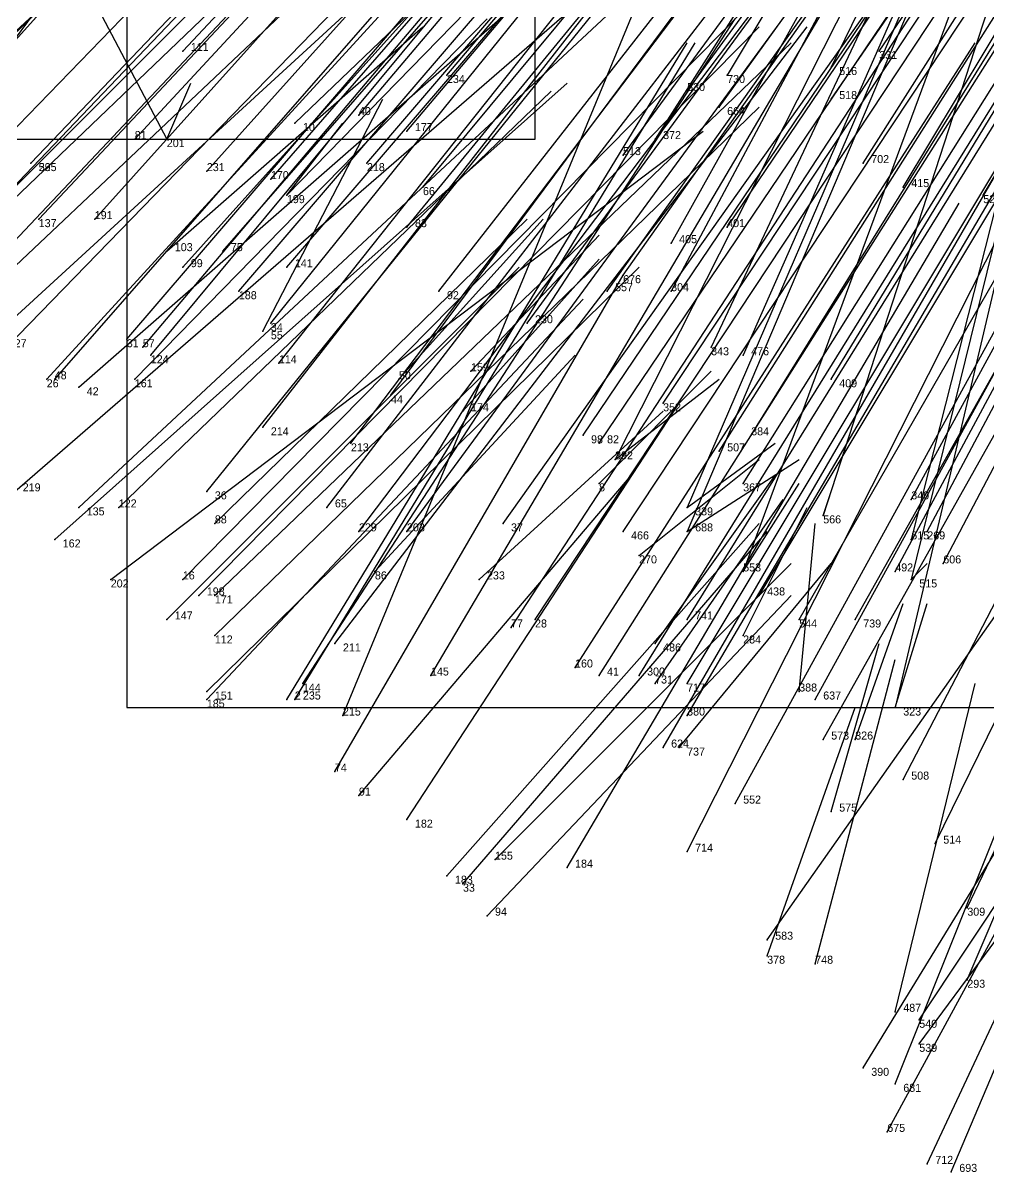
# Model space of a CAD drawing. Extents: x -0.5 to 0.59, y -0.5 to 0.59.
# Drawn here: x -0.319 to -0.1984, y -0.457 to -0.3135 of the extents above; entities that cross this region are included whole.
import ezdxf

# ---------------------------------------------------------------- set-up
doc = ezdxf.new("R2010")
doc.units = 0
for name, color, linetype in [('Clients', 3, 'CONTINUOUS'), ('Facilities', 3, 'CONTINUOUS'), ('Facilities_lines', 3, 'CONTINUOUS'), ('Min_max_boxes', 1, 'CONTINUOUS'), ('Normals', 1, 'CONTINUOUS'), ('Source_points', 5, 'CONTINUOUS'), ('Text', 3, 'CONTINUOUS')]:
    doc.layers.add(name, color=color, linetype=linetype)

msp = doc.modelspace()

# ---------------------------------------------------------------- linework, layer by layer
at = {"layer": 'Clients', "color": 5}
for p in [(-0.231, -0.32, -1.25), (-0.218, -0.319, -1.25), (-0.285, -0.326, -1.25), (-0.301, -0.328, -1.25), (-0.24, -0.328, -1.25), (-0.286, -0.335, -1.25), (-0.238, -0.341, -1.25), (-0.238, -0.347, -1.25), (-0.233, -0.354, -1.25), (-0.229, -0.355, -1.25), (-0.245, -0.368, -1.25), (-0.236, -0.374, -1.25), (-0.219, -0.375, -1.25), (-0.236, -0.377, -1.25), (-0.208, -0.378, -1.25), (-0.229, -0.382, -1.25), (-0.208, -0.383, -1.25), (-0.21, -0.399, -1.25)]:
    msp.add_point(p, dxfattribs=at)
at = {"layer": 'Facilities', "color": 3}
for p in [(-0.299, -0.317, -1.089), (-0.212, -0.317, -0.955), (-0.266, -0.32, -1.041), (-0.236, -0.322, -0.998), (-0.232, -0.324, -0.996), (-0.218, -0.323, -0.974), (-0.277, -0.325, -1.067), (-0.271, -0.327, -1.06), (-0.305, -0.328, -1.119), (-0.244, -0.33, -1.027), (-0.318, -0.331, -1.147), (-0.318, -0.331, -1.147), (-0.276, -0.331, -1.078), (-0.214, -0.331, -0.984), (-0.296, -0.332, -1.112), (-0.288, -0.333, -1.1), (-0.269, -0.334, -1.073), (-0.209, -0.334, -0.984), (-0.199, -0.335, -0.975), (-0.317, -0.338, -1.16), (-0.31, -0.338, -1.147), (-0.271, -0.339, -1.083), (-0.231, -0.339, -1.025), (-0.301, -0.342, -1.25), (-0.294, -0.342, -1.127), (-0.299, -0.344, -1.139), (-0.286, -0.344, -1.118), (-0.244, -0.345, -1.058), (-0.292, -0.347, -1.135), (-0.267, -0.347, -1.095), (-0.246, -0.347, -1.062), (-0.288, -0.351, -1.136), (-0.256, -0.351, -1.085), (-0.306, -0.353, -1.169), (-0.289, -0.352, -1.25), (-0.304, -0.354, -1.167), (-0.303, -0.355, -1.168), (-0.287, -0.356, -1.144), (-0.263, -0.357, -1.25), (-0.316, -0.358, -1.194), (-0.315, -0.358, -1.192), (-0.305, -0.358, -1.25), (-0.272, -0.358, -1.25), (-0.218, -0.358, -1.048), (-0.312, -0.359, -1.25), (-0.273, -0.36, -1.13), (-0.239, -0.361, -1.083), (-0.264, -0.362, -1.25), (-0.289, -0.364, -1.163), (-0.249, -0.365, -1.105), (-0.228, -0.365, -1.075), (-0.278, -0.366, -1.15), (-0.247, -0.366, -1.103), (-0.232, -0.367, -1.085), (-0.247, -0.371, -1.25), (-0.229, -0.371, -1.091), (-0.296, -0.372, -1.189), (-0.208, -0.373, -1.068), (-0.312, -0.374, -1.218), (-0.307, -0.374, -1.25), (-0.281, -0.374, -1.168), (-0.295, -0.376, -1.25), (-0.259, -0.376, -1.141), (-0.277, -0.377, -1.169), (-0.271, -0.377, -1.16), (-0.244, -0.377, -1.123), (-0.206, -0.377, -1.075), (-0.315, -0.378, -1.25), (-0.242, -0.38, -1.25), (-0.204, -0.381, -1.081), (-0.308, -0.383, -1.229), (-0.299, -0.383, -1.214), (-0.275, -0.382, -1.25), (-0.262, -0.383, -1.25), (-0.21, -0.382, -1.09), (-0.297, -0.385, -1.215), (-0.295, -0.385, -1.214), (-0.227, -0.385, -1.116), (-0.301, -0.388, -1.25), (-0.255, -0.388, -1.162), (-0.236, -0.388, -1.134), (-0.222, -0.388, -1.119), (-0.215, -0.388, -1.11), (-0.295, -0.39, -1.223), (-0.258, -0.389, -1.166), (-0.229, -0.39, -1.25), (-0.28, -0.391, -1.202), (-0.24, -0.391, -1.25), (-0.25, -0.394, -1.166), (-0.284, -0.396, -1.218), (-0.268, -0.395, -1.193), (-0.247, -0.395, -1.163), (-0.242, -0.395, -1.157), (-0.24, -0.396, -1.25), (-0.236, -0.396, -1.153), (-0.296, -0.397, -1.238), (-0.222, -0.397, -1.25), (-0.296, -0.398, -1.241), (-0.286, -0.398, -1.224), (-0.285, -0.398, -1.223), (-0.22, -0.398, -1.136), (-0.279, -0.4, -1.218), (-0.236, -0.4, -1.161), (-0.219, -0.403, -1.146), (-0.215, -0.403, -1.25), (-0.239, -0.404, -1.173), (-0.237, -0.404, -1.25), (-0.28, -0.407, -1.235), (-0.209, -0.408, -1.145), (-0.277, -0.41, -1.25), (-0.23, -0.411, -1.177), (-0.271, -0.413, -1.235), (-0.218, -0.412, -1.25), (-0.205, -0.416, -1.159), (-0.236, -0.417, -1.197), (-0.26, -0.418, -1.25), (-0.251, -0.419, -1.22), (-0.266, -0.42, -1.244), (-0.264, -0.421, -1.25), (-0.201, -0.424, -1.174), (-0.261, -0.425, -1.246), (-0.226, -0.428, -1.209), (-0.226, -0.43, -1.25), (-0.22, -0.431, -1.25), (-0.201, -0.433, -1.25), (-0.21, -0.437, -1.25), (-0.207, -0.438, -1.212), (-0.207, -0.441, -1.218), (-0.214, -0.444, -1.233), (-0.21, -0.446, -1.25), (-0.211, -0.452, -1.247), (-0.206, -0.456, -1.25), (-0.203, -0.457, -1.25)]:
    msp.add_point(p, dxfattribs=at)
at = {"layer": 'Facilities_lines', "color": 3}
for p, q in [((-0.392, -0.155, -1.25), (-0.301, -0.328, -1.25)), ((-0.166, -0.212, -1.25), (-0.286, -0.335, -1.25)), ((-0.166, -0.212, -1.25), (-0.285, -0.326, -1.25)), ((-0.166, -0.212, -1.25), (-0.245, -0.368, -1.25)), ((-0.166, -0.212, -1.25), (-0.24, -0.328, -1.25)), ((-0.166, -0.212, -1.25), (-0.238, -0.341, -1.25)), ((-0.166, -0.212, -1.25), (-0.238, -0.347, -1.25)), ((-0.166, -0.212, -1.25), (-0.236, -0.374, -1.25)), ((-0.166, -0.212, -1.25), (-0.236, -0.377, -1.25)), ((-0.166, -0.212, -1.25), (-0.233, -0.354, -1.25)), ((-0.166, -0.212, -1.25), (-0.231, -0.32, -1.25)), ((-0.166, -0.212, -1.25), (-0.229, -0.355, -1.25)), ((-0.166, -0.212, -1.25), (-0.229, -0.382, -1.25)), ((-0.166, -0.212, -1.25), (-0.219, -0.375, -1.25)), ((-0.166, -0.212, -1.25), (-0.218, -0.319, -1.25)), ((-0.166, -0.212, -1.25), (-0.21, -0.399, -1.25)), ((-0.166, -0.212, -1.25), (-0.208, -0.383, -1.25)), ((-0.166, -0.212, -1.25), (-0.208, -0.378, -1.25))]:
    msp.add_line(p, q, dxfattribs=at)
at = {"layer": 'Min_max_boxes', "color": 1}
for p, q in [((-0.255, -0.328, -1.25), (-0.255, -0.037, -1.25)), ((-0.255, -0.328, -1.25), (-0.255, -0.037, -1.25)), ((-0.306, -0.07, -1.25), (-0.306, -0.399, -1.25)), ((-0.306, -0.07, -1.25), (-0.306, -0.399, -1.25)), ((-0.437, -0.328, -1.25), (-0.255, -0.328, -1.25)), ((-0.437, -0.328, -1.25), (-0.255, -0.328, -1.25)), ((-0.255, -0.328, -1.25), (-0.255, -0.328, -1.25)), ((-0.306, -0.399, -1.25), (0.065, -0.399, -1.25)), ((-0.306, -0.399, -1.25), (0.065, -0.399, -1.25)), ((-0.306, -0.399, -1.25), (-0.306, -0.399, -1.25))]:
    msp.add_line(p, q, dxfattribs=at)
at = {"layer": 'Normals', "color": 1}
for p, q in [((-0.212, -0.317, -0.955), (-0.16, -0.241, -0.991)), ((-0.218, -0.323, -0.974), (-0.165, -0.246, -1.01)), ((-0.236, -0.322, -0.998), (-0.181, -0.247, -1.035)), ((-0.299, -0.317, -1.089), (-0.235, -0.249, -1.126)), ((-0.266, -0.32, -1.041), (-0.206, -0.249, -1.078)), ((-0.232, -0.324, -0.996), (-0.178, -0.249, -1.034)), ((-0.214, -0.331, -0.984), (-0.164, -0.252, -1.022)), ((-0.277, -0.325, -1.067), (-0.217, -0.254, -1.105)), ((-0.209, -0.334, -0.984), (-0.161, -0.254, -1.022)), ((-0.244, -0.33, -1.027), (-0.189, -0.255, -1.064)), ((-0.271, -0.327, -1.06), (-0.211, -0.256, -1.098)), ((-0.199, -0.335, -0.975), (-0.152, -0.256, -1.013)), ((-0.305, -0.328, -1.119), (-0.242, -0.26, -1.157)), ((-0.276, -0.331, -1.078), (-0.216, -0.261, -1.116)), ((-0.231, -0.339, -1.025), (-0.179, -0.262, -1.063)), ((-0.318, -0.331, -1.147), (-0.254, -0.264, -1.184)), ((-0.318, -0.331, -1.147), (-0.254, -0.264, -1.184)), ((-0.296, -0.332, -1.112), (-0.234, -0.263, -1.149)), ((-0.288, -0.333, -1.1), (-0.227, -0.263, -1.138)), ((-0.269, -0.334, -1.073), (-0.21, -0.263, -1.11)), ((-0.342, -0.34, -1.205), (-0.275, -0.266, -1.217)), ((-0.339, -0.333, -1.189), (-0.269, -0.266, -1.209)), ((-0.271, -0.339, -1.083), (-0.212, -0.267, -1.121)), ((-0.329, -0.336, -1.176), (-0.264, -0.269, -1.213)), ((-0.31, -0.338, -1.147), (-0.248, -0.269, -1.185)), ((-0.324, -0.338, -1.17), (-0.26, -0.271, -1.208)), ((-0.317, -0.338, -1.16), (-0.254, -0.271, -1.197)), ((-0.246, -0.347, -1.062), (-0.192, -0.271, -1.1)), ((-0.244, -0.345, -1.058), (-0.191, -0.27, -1.096)), ((-0.294, -0.342, -1.127), (-0.233, -0.272, -1.164)), ((-0.286, -0.344, -1.118), (-0.226, -0.274, -1.156)), ((-0.267, -0.347, -1.095), (-0.21, -0.274, -1.133)), ((-0.299, -0.344, -1.139), (-0.237, -0.275, -1.177)), ((-0.329, -0.344, -1.191), (-0.258, -0.276, -1.208)), ((-0.325, -0.346, -1.186), (-0.259, -0.276, -1.215)), ((-0.256, -0.351, -1.085), (-0.201, -0.276, -1.123)), ((-0.292, -0.347, -1.135), (-0.232, -0.277, -1.172)), ((-0.288, -0.351, -1.136), (-0.23, -0.279, -1.174)), ((-0.218, -0.358, -1.048), (-0.17, -0.279, -1.085)), ((-0.321, -0.354, -1.194), (-0.253, -0.284, -1.217)), ((-0.306, -0.353, -1.169), (-0.246, -0.283, -1.206)), ((-0.304, -0.354, -1.167), (-0.244, -0.283, -1.204)), ((-0.303, -0.355, -1.168), (-0.244, -0.284, -1.205)), ((-0.287, -0.356, -1.144), (-0.229, -0.283, -1.181)), ((-0.239, -0.361, -1.083), (-0.188, -0.284, -1.12)), ((-0.323, -0.353, -1.198), (-0.25, -0.286, -1.208)), ((-0.316, -0.358, -1.194), (-0.251, -0.287, -1.221)), ((-0.315, -0.358, -1.192), (-0.252, -0.286, -1.222)), ((-0.273, -0.36, -1.13), (-0.218, -0.286, -1.167)), ((-0.228, -0.365, -1.075), (-0.179, -0.286, -1.113)), ((-0.249, -0.365, -1.105), (-0.197, -0.288, -1.142)), ((-0.232, -0.367, -1.085), (-0.182, -0.288, -1.122)), ((-0.247, -0.366, -1.103), (-0.195, -0.289, -1.141)), ((-0.344, -0.358, -1.243), (-0.277, -0.291, -1.213)), ((-0.336, -0.359, -1.23), (-0.264, -0.291, -1.216)), ((-0.289, -0.364, -1.163), (-0.232, -0.291, -1.2)), ((-0.278, -0.366, -1.15), (-0.222, -0.292, -1.187)), ((-0.208, -0.373, -1.068), (-0.164, -0.292, -1.106)), ((-0.327, -0.325, -1.25), (-0.304, -0.294, -1.158)), ((-0.229, -0.371, -1.091), (-0.18, -0.293, -1.129)), ((-0.329, -0.323, -1.25), (-0.301, -0.297, -1.157)), ((-0.206, -0.377, -1.075), (-0.163, -0.296, -1.112)), ((-0.296, -0.372, -1.189), (-0.237, -0.299, -1.223)), ((-0.204, -0.381, -1.081), (-0.161, -0.299, -1.118)), ((-0.281, -0.374, -1.168), (-0.224, -0.3, -1.206)), ((-0.259, -0.376, -1.141), (-0.205, -0.3, -1.178)), ((-0.244, -0.377, -1.123), (-0.193, -0.3, -1.16)), ((-0.21, -0.382, -1.09), (-0.166, -0.3, -1.127)), ((-0.271, -0.377, -1.16), (-0.216, -0.302, -1.197)), ((-0.277, -0.377, -1.169), (-0.221, -0.303, -1.207)), ((-0.227, -0.385, -1.116), (-0.179, -0.305, -1.153)), ((-0.32, -0.372, -1.226), (-0.245, -0.307, -1.208)), ((-0.312, -0.374, -1.218), (-0.239, -0.306, -1.215)), ((-0.279, -0.4, -1.218), (-0.241, -0.308, -1.203)), ((-0.222, -0.388, -1.119), (-0.176, -0.308, -1.156)), ((-0.215, -0.388, -1.11), (-0.17, -0.308, -1.147)), ((-0.236, -0.388, -1.134), (-0.187, -0.309, -1.171)), ((-0.312, -0.359, -1.25), (-0.256, -0.31, -1.183)), ((-0.258, -0.389, -1.166), (-0.207, -0.311, -1.204)), ((-0.255, -0.388, -1.162), (-0.204, -0.311, -1.199)), ((-0.299, -0.383, -1.214), (-0.229, -0.312, -1.216)), ((-0.268, -0.395, -1.193), (-0.219, -0.312, -1.219)), ((-0.305, -0.358, -1.25), (-0.261, -0.313, -1.172)), ((-0.301, -0.342, -1.25), (-0.269, -0.314, -1.159)), ((-0.297, -0.385, -1.215), (-0.227, -0.314, -1.221)), ((-0.284, -0.396, -1.218), (-0.23, -0.313, -1.206)), ((-0.28, -0.391, -1.202), (-0.221, -0.314, -1.226)), ((-0.295, -0.385, -1.214), (-0.223, -0.316, -1.22)), ((-0.286, -0.398, -1.224), (-0.236, -0.316, -1.196)), ((-0.285, -0.398, -1.223), (-0.235, -0.316, -1.195)), ((-0.25, -0.394, -1.166), (-0.2, -0.316, -1.203)), ((-0.247, -0.395, -1.163), (-0.197, -0.316, -1.2)), ((-0.242, -0.395, -1.157), (-0.193, -0.316, -1.194)), ((-0.236, -0.396, -1.153), (-0.188, -0.316, -1.189)), ((-0.22, -0.398, -1.136), (-0.175, -0.316, -1.173)), ((-0.236, -0.4, -1.161), (-0.189, -0.32, -1.198)), ((-0.231, -0.32, -1.25), (-0.231, -0.32, -1.15)), ((-0.218, -0.319, -1.25), (-0.218, -0.319, -1.15)), ((-0.315, -0.378, -1.25), (-0.251, -0.321, -1.198)), ((-0.301, -0.328, -1.25), (-0.298, -0.321, -1.15)), ((-0.219, -0.403, -1.146), (-0.173, -0.321, -1.182)), ((-0.307, -0.374, -1.25), (-0.253, -0.322, -1.183)), ((-0.295, -0.39, -1.223), (-0.227, -0.324, -1.19)), ((-0.289, -0.352, -1.25), (-0.274, -0.323, -1.155)), ((-0.239, -0.404, -1.173), (-0.192, -0.323, -1.209)), ((-0.209, -0.408, -1.145), (-0.166, -0.325, -1.182)), ((-0.308, -0.383, -1.229), (-0.234, -0.327, -1.192)), ((-0.286, -0.335, -1.25), (-0.279, -0.326, -1.151)), ((-0.285, -0.326, -1.25), (-0.285, -0.326, -1.15)), ((-0.24, -0.328, -1.25), (-0.24, -0.328, -1.15)), ((-0.236, -0.417, -1.197), (-0.191, -0.328, -1.212)), ((-0.23, -0.411, -1.177), (-0.185, -0.329, -1.213)), ((-0.205, -0.416, -1.159), (-0.164, -0.332, -1.196)), ((-0.251, -0.419, -1.22), (-0.202, -0.336, -1.193)), ((-0.295, -0.376, -1.25), (-0.256, -0.338, -1.166)), ((-0.272, -0.358, -1.25), (-0.254, -0.338, -1.154)), ((-0.263, -0.357, -1.25), (-0.247, -0.34, -1.153)), ((-0.201, -0.424, -1.174), (-0.161, -0.34, -1.211)), ((-0.238, -0.341, -1.25), (-0.238, -0.341, -1.15)), ((-0.301, -0.388, -1.25), (-0.257, -0.344, -1.172)), ((-0.296, -0.397, -1.238), (-0.242, -0.344, -1.172)), ((-0.264, -0.362, -1.25), (-0.247, -0.343, -1.153)), ((-0.28, -0.407, -1.235), (-0.244, -0.345, -1.165)), ((-0.238, -0.347, -1.25), (-0.238, -0.347, -1.15)), ((-0.226, -0.428, -1.209), (-0.169, -0.347, -1.226)), ((-0.296, -0.398, -1.241), (-0.249, -0.348, -1.169)), ((-0.233, -0.354, -1.25), (-0.233, -0.354, -1.15)), ((-0.275, -0.382, -1.25), (-0.25, -0.355, -1.157)), ((-0.229, -0.355, -1.25), (-0.229, -0.355, -1.15)), ((-0.207, -0.438, -1.212), (-0.152, -0.355, -1.224)), ((-0.247, -0.371, -1.25), (-0.233, -0.357, -1.152)), ((-0.245, -0.368, -1.25), (-0.232, -0.358, -1.151)), ((-0.214, -0.444, -1.233), (-0.162, -0.359, -1.227)), ((-0.271, -0.413, -1.235), (-0.237, -0.361, -1.157)), ((-0.207, -0.441, -1.218), (-0.148, -0.361, -1.227)), ((-0.262, -0.383, -1.25), (-0.239, -0.362, -1.155)), ((-0.236, -0.374, -1.25), (-0.225, -0.366, -1.151)), ((-0.242, -0.38, -1.25), (-0.227, -0.368, -1.152)), ((-0.236, -0.377, -1.25), (-0.222, -0.368, -1.151)), ((-0.277, -0.41, -1.25), (-0.243, -0.37, -1.165)), ((-0.24, -0.391, -1.25), (-0.225, -0.37, -1.153)), ((-0.211, -0.452, -1.247), (-0.166, -0.369, -1.215)), ((-0.229, -0.382, -1.25), (-0.222, -0.371, -1.151)), ((-0.24, -0.396, -1.25), (-0.224, -0.373, -1.154)), ((-0.219, -0.375, -1.25), (-0.218, -0.372, -1.15)), ((-0.229, -0.39, -1.25), (-0.221, -0.374, -1.152)), ((-0.266, -0.42, -1.244), (-0.227, -0.376, -1.163)), ((-0.222, -0.397, -1.25), (-0.22, -0.376, -1.152)), ((-0.264, -0.421, -1.25), (-0.226, -0.377, -1.169)), ((-0.208, -0.378, -1.25), (-0.208, -0.378, -1.15)), ((-0.26, -0.418, -1.25), (-0.223, -0.381, -1.165)), ((-0.237, -0.404, -1.25), (-0.218, -0.381, -1.154)), ((-0.208, -0.383, -1.25), (-0.206, -0.381, -1.15)), ((-0.206, -0.456, -1.25), (-0.171, -0.381, -1.193)), ((-0.203, -0.457, -1.25), (-0.171, -0.381, -1.192)), ((-0.261, -0.425, -1.246), (-0.223, -0.385, -1.162)), ((-0.215, -0.403, -1.25), (-0.209, -0.386, -1.152)), ((-0.21, -0.399, -1.25), (-0.206, -0.386, -1.151)), ((-0.21, -0.446, -1.25), (-0.186, -0.386, -1.174)), ((-0.218, -0.412, -1.25), (-0.212, -0.391, -1.152)), ((-0.22, -0.431, -1.25), (-0.21, -0.393, -1.158)), ((-0.201, -0.433, -1.25), (-0.184, -0.393, -1.16)), ((-0.21, -0.437, -1.25), (-0.2, -0.396, -1.159)), ((-0.226, -0.43, -1.25), (-0.215, -0.399, -1.156))]:
    msp.add_line(p, q, dxfattribs=at)
at = {"layer": 'Source_points', "color": 5}
for p in [(-0.299, -0.317, -1.089), (-0.212, -0.317, -0.955), (-0.266, -0.32, -1.041), (-0.231, -0.32, -1.25), (-0.218, -0.319, -1.25), (-0.236, -0.322, -0.998), (-0.232, -0.324, -0.996), (-0.218, -0.323, -0.974), (-0.277, -0.325, -1.067), (-0.285, -0.326, -1.25), (-0.271, -0.327, -1.06), (-0.305, -0.328, -1.119), (-0.301, -0.328, -1.25), (-0.24, -0.328, -1.25), (-0.244, -0.33, -1.027), (-0.318, -0.331, -1.147), (-0.318, -0.331, -1.147), (-0.276, -0.331, -1.078), (-0.214, -0.331, -0.984), (-0.296, -0.332, -1.112), (-0.288, -0.333, -1.1), (-0.269, -0.334, -1.073), (-0.209, -0.334, -0.984), (-0.286, -0.335, -1.25), (-0.199, -0.335, -0.975), (-0.317, -0.338, -1.16), (-0.31, -0.338, -1.147), (-0.271, -0.339, -1.083), (-0.231, -0.339, -1.025), (-0.238, -0.341, -1.25), (-0.301, -0.342, -1.25), (-0.294, -0.342, -1.127), (-0.299, -0.344, -1.139), (-0.286, -0.344, -1.118), (-0.244, -0.345, -1.058), (-0.292, -0.347, -1.135), (-0.267, -0.347, -1.095), (-0.246, -0.347, -1.062), (-0.238, -0.347, -1.25), (-0.288, -0.351, -1.136), (-0.256, -0.351, -1.085), (-0.306, -0.353, -1.169), (-0.289, -0.352, -1.25), (-0.304, -0.354, -1.167), (-0.233, -0.354, -1.25), (-0.303, -0.355, -1.168), (-0.229, -0.355, -1.25), (-0.287, -0.356, -1.144), (-0.263, -0.357, -1.25), (-0.316, -0.358, -1.194), (-0.315, -0.358, -1.192), (-0.305, -0.358, -1.25), (-0.272, -0.358, -1.25), (-0.218, -0.358, -1.048), (-0.312, -0.359, -1.25), (-0.273, -0.36, -1.13), (-0.239, -0.361, -1.083), (-0.264, -0.362, -1.25), (-0.289, -0.364, -1.163), (-0.249, -0.365, -1.105), (-0.228, -0.365, -1.075), (-0.278, -0.366, -1.15), (-0.247, -0.366, -1.103), (-0.232, -0.367, -1.085), (-0.245, -0.368, -1.25), (-0.247, -0.371, -1.25), (-0.229, -0.371, -1.091), (-0.296, -0.372, -1.189), (-0.208, -0.373, -1.068), (-0.312, -0.374, -1.218), (-0.307, -0.374, -1.25), (-0.281, -0.374, -1.168), (-0.236, -0.374, -1.25), (-0.295, -0.376, -1.25), (-0.259, -0.376, -1.141), (-0.219, -0.375, -1.25), (-0.277, -0.377, -1.169), (-0.271, -0.377, -1.16), (-0.244, -0.377, -1.123), (-0.236, -0.377, -1.25), (-0.206, -0.377, -1.075), (-0.315, -0.378, -1.25), (-0.208, -0.378, -1.25), (-0.242, -0.38, -1.25), (-0.204, -0.381, -1.081), (-0.308, -0.383, -1.229), (-0.299, -0.383, -1.214), (-0.275, -0.382, -1.25), (-0.262, -0.383, -1.25), (-0.229, -0.382, -1.25), (-0.21, -0.382, -1.09), (-0.208, -0.383, -1.25), (-0.297, -0.385, -1.215), (-0.295, -0.385, -1.214), (-0.227, -0.385, -1.116), (-0.301, -0.388, -1.25), (-0.255, -0.388, -1.162), (-0.236, -0.388, -1.134), (-0.222, -0.388, -1.119), (-0.215, -0.388, -1.11), (-0.295, -0.39, -1.223), (-0.258, -0.389, -1.166), (-0.229, -0.39, -1.25), (-0.28, -0.391, -1.202), (-0.24, -0.391, -1.25), (-0.25, -0.394, -1.166), (-0.284, -0.396, -1.218), (-0.268, -0.395, -1.193), (-0.247, -0.395, -1.163), (-0.242, -0.395, -1.157), (-0.24, -0.396, -1.25), (-0.236, -0.396, -1.153), (-0.296, -0.397, -1.238), (-0.222, -0.397, -1.25), (-0.296, -0.398, -1.241), (-0.286, -0.398, -1.224), (-0.285, -0.398, -1.223), (-0.22, -0.398, -1.136), (-0.279, -0.4, -1.218), (-0.236, -0.4, -1.161), (-0.21, -0.399, -1.25), (-0.219, -0.403, -1.146), (-0.215, -0.403, -1.25), (-0.239, -0.404, -1.173), (-0.237, -0.404, -1.25), (-0.28, -0.407, -1.235), (-0.209, -0.408, -1.145), (-0.277, -0.41, -1.25), (-0.23, -0.411, -1.177), (-0.271, -0.413, -1.235), (-0.218, -0.412, -1.25), (-0.205, -0.416, -1.159), (-0.236, -0.417, -1.197), (-0.26, -0.418, -1.25), (-0.251, -0.419, -1.22), (-0.266, -0.42, -1.244), (-0.264, -0.421, -1.25), (-0.201, -0.424, -1.174), (-0.261, -0.425, -1.246), (-0.226, -0.428, -1.209), (-0.226, -0.43, -1.25), (-0.22, -0.431, -1.25), (-0.201, -0.433, -1.25), (-0.21, -0.437, -1.25), (-0.207, -0.438, -1.212), (-0.207, -0.441, -1.218), (-0.214, -0.444, -1.233), (-0.21, -0.446, -1.25), (-0.211, -0.452, -1.247), (-0.206, -0.456, -1.25), (-0.203, -0.457, -1.25)]:
    msp.add_point(p, dxfattribs=at)

# ---------------------------------------------------------------- texts
at = {"layer": 'Text', "color": 3}
for s, p in [('111', (-0.298, -0.317, -1.089)), ('331', (-0.212, -0.318, -0.955)), ('234', (-0.266, -0.321, -1.041)), ('730', (-0.231, -0.321, -1.25)), ('516', (-0.217, -0.32, -1.25)), ('530', (-0.236, -0.322, -0.998)), ('518', (-0.217, -0.323, -0.974)), ('40', (-0.277, -0.325, -1.067)), ('664', (-0.231, -0.325, -0.996)), ('81', (-0.305, -0.328, -1.119)), ('10', (-0.284, -0.327, -1.25)), ('177', (-0.27, -0.327, -1.06)), ('372', (-0.239, -0.328, -1.25)), ('201', (-0.301, -0.329, -1.25)), ('513', (-0.244, -0.33, -1.027)), ('702', (-0.213, -0.331, -0.984)), ('59', (-0.317, -0.332, -1.147)), ('225', (-0.317, -0.332, -1.147)), ('231', (-0.296, -0.332, -1.112)), ('218', (-0.276, -0.332, -1.078)), ('170', (-0.288, -0.333, -1.1)), ('66', (-0.269, -0.335, -1.073)), ('415', (-0.208, -0.334, -0.984)), ('199', (-0.286, -0.336, -1.25)), ('528', (-0.199, -0.336, -0.975)), ('191', (-0.31, -0.338, -1.147)), ('137', (-0.317, -0.339, -1.16)), ('83', (-0.27, -0.339, -1.083)), ('401', (-0.231, -0.339, -1.025)), ('405', (-0.237, -0.341, -1.25)), ('103', (-0.3, -0.342, -1.25)), ('75', (-0.293, -0.342, -1.127)), ('99', (-0.298, -0.344, -1.139)), ('141', (-0.285, -0.344, -1.118)), ('676', (-0.244, -0.346, -1.058)), ('188', (-0.292, -0.348, -1.135)), ('92', (-0.266, -0.348, -1.095)), ('557', (-0.245, -0.347, -1.062)), ('304', (-0.238, -0.347, -1.25)), ('230', (-0.255, -0.351, -1.085)), ('34', (-0.288, -0.352, -1.136)), ('27', (-0.32, -0.354, -1.194)), ('31', (-0.306, -0.354, -1.169)), ('57', (-0.304, -0.354, -1.167)), ('55', (-0.288, -0.353, -1.25)), ('343', (-0.233, -0.355, -1.25)), ('476', (-0.228, -0.355, -1.25)), ('124', (-0.303, -0.356, -1.168)), ('114', (-0.287, -0.356, -1.144)), ('48', (-0.315, -0.358, -1.192)), ('50', (-0.272, -0.358, -1.25)), ('159', (-0.263, -0.357, -1.25)), ('26', (-0.316, -0.359, -1.194)), ('161', (-0.305, -0.359, -1.25)), ('409', (-0.217, -0.359, -1.048)), ('42', (-0.311, -0.36, -1.25)), ('44', (-0.273, -0.361, -1.13)), ('174', (-0.263, -0.362, -1.25)), ('352', (-0.239, -0.362, -1.083)), ('214', (-0.288, -0.365, -1.163)), ('384', (-0.228, -0.365, -1.075)), ('98', (-0.248, -0.366, -1.105)), ('82', (-0.246, -0.366, -1.103)), ('213', (-0.278, -0.367, -1.15)), ('392', (-0.245, -0.368, -1.25)), ('507', (-0.231, -0.367, -1.085)), ('219', (-0.319, -0.372, -1.226)), ('8', (-0.247, -0.372, -1.25)), ('367', (-0.229, -0.372, -1.091)), ('122', (-0.307, -0.374, -1.25)), ('36', (-0.295, -0.373, -1.189)), ('65', (-0.28, -0.374, -1.168)), ('340', (-0.208, -0.373, -1.068)), ('135', (-0.311, -0.375, -1.218)), ('339', (-0.235, -0.375, -1.25)), ('88', (-0.295, -0.376, -1.25)), ('229', (-0.277, -0.377, -1.169)), ('203', (-0.271, -0.377, -1.16)), ('37', (-0.258, -0.377, -1.141)), ('688', (-0.235, -0.377, -1.25)), ('566', (-0.219, -0.376, -1.25)), ('466', (-0.243, -0.378, -1.123)), ('615', (-0.208, -0.378, -1.25)), ('269', (-0.206, -0.378, -1.075)), ('162', (-0.314, -0.379, -1.25)), ('270', (-0.242, -0.381, -1.25)), ('606', (-0.204, -0.381, -1.081)), ('553', (-0.229, -0.382, -1.25)), ('492', (-0.21, -0.382, -1.09)), ('202', (-0.308, -0.384, -1.229)), ('16', (-0.299, -0.383, -1.214)), ('86', (-0.275, -0.383, -1.25)), ('233', (-0.261, -0.383, -1.25)), ('515', (-0.207, -0.384, -1.25)), ('198', (-0.296, -0.385, -1.215)), ('438', (-0.226, -0.385, -1.116)), ('171', (-0.295, -0.386, -1.214)), ('147', (-0.3, -0.388, -1.25)), ('741', (-0.235, -0.388, -1.134)), ('77', (-0.258, -0.389, -1.166)), ('28', (-0.255, -0.389, -1.162)), ('544', (-0.222, -0.389, -1.119)), ('739', (-0.214, -0.389, -1.11)), ('112', (-0.295, -0.391, -1.223)), ('284', (-0.229, -0.391, -1.25)), ('211', (-0.279, -0.392, -1.202)), ('486', (-0.239, -0.392, -1.25)), ('160', (-0.25, -0.394, -1.166)), ('145', (-0.268, -0.395, -1.193)), ('41', (-0.246, -0.395, -1.163)), ('300', (-0.241, -0.395, -1.157)), ('144', (-0.284, -0.397, -1.218)), ('731', (-0.24, -0.396, -1.25)), ('717', (-0.236, -0.397, -1.153)), ('388', (-0.222, -0.397, -1.25)), ('151', (-0.295, -0.398, -1.238)), ('2', (-0.285, -0.398, -1.224)), ('235', (-0.284, -0.398, -1.223)), ('637', (-0.219, -0.398, -1.136)), ('185', (-0.296, -0.399, -1.241)), ('215', (-0.279, -0.4, -1.218)), ('380', (-0.236, -0.4, -1.161)), ('323', (-0.209, -0.4, -1.25)), ('624', (-0.238, -0.404, -1.173)), ('573', (-0.218, -0.403, -1.146)), ('326', (-0.215, -0.403, -1.25)), ('737', (-0.236, -0.405, -1.25)), ('74', (-0.28, -0.407, -1.235)), ('508', (-0.208, -0.408, -1.145)), ('91', (-0.277, -0.41, -1.25)), ('552', (-0.229, -0.411, -1.177)), ('575', (-0.217, -0.412, -1.25)), ('182', (-0.27, -0.414, -1.235)), ('714', (-0.235, -0.417, -1.197)), ('514', (-0.204, -0.416, -1.159)), ('155', (-0.26, -0.418, -1.25)), ('184', (-0.25, -0.419, -1.22)), ('183', (-0.265, -0.421, -1.244)), ('33', (-0.264, -0.422, -1.25)), ('94', (-0.26, -0.425, -1.246)), ('309', (-0.201, -0.425, -1.174)), ('583', (-0.225, -0.428, -1.209)), ('378', (-0.226, -0.431, -1.25)), ('748', (-0.22, -0.431, -1.25)), ('293', (-0.201, -0.434, -1.25)), ('487', (-0.209, -0.437, -1.25)), ('540', (-0.207, -0.439, -1.212)), ('539', (-0.207, -0.442, -1.218)), ('390', (-0.213, -0.445, -1.233)), ('681', (-0.209, -0.447, -1.25)), ('675', (-0.211, -0.452, -1.247)), ('712', (-0.205, -0.456, -1.25)), ('693', (-0.202, -0.457, -1.25))]:
    msp.add_text(s, height=0.001, dxfattribs=at).set_placement(p)

doc.saveas('drawing.dxf')
